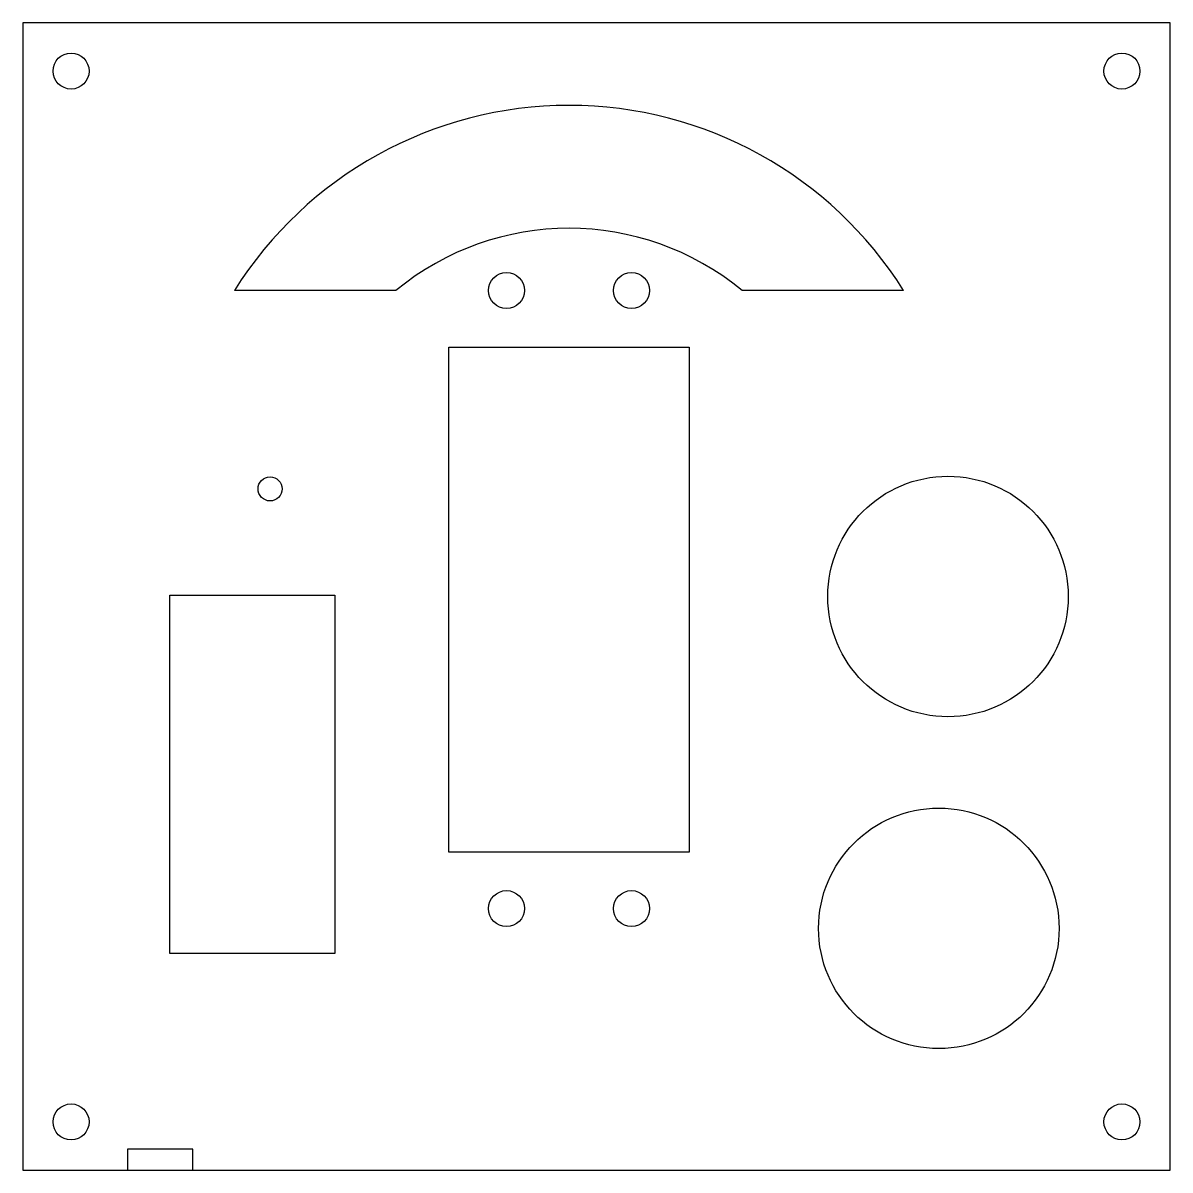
# Model space of a CAD drawing. Header units: millimetres. Extents: x 2773.3 to 2868.7, y 1718 to 1813.4.
import ezdxf

# ---------------------------------------------------------------- set-up
doc = ezdxf.new("R2010")
doc.units = ezdxf.units.MM

msp = doc.modelspace()

# ---------------------------------------------------------------- linework, layer by layer
msp.add_lwpolyline([(2799.307, 1717.973), (2799.307, 1717.973), (2829.307, 1717.973), (2829.307, 1717.973), (2868.707, 1717.973), (2868.707, 1813.373), (2773.307, 1813.373), (2773.307, 1717.973)], close=True)
for points in [[(2804.315, 1791.115), (2790.892, 1791.115)], [(2846.55, 1791.115), (2833.126, 1791.115)], [(2828.721, 1786.415), (2828.721, 1744.415), (2808.721, 1744.415), (2808.721, 1786.415), (2828.721, 1786.415)], [(2782.01, 1719.703), (2782.013, 1717.973), (2787.444, 1717.973), (2787.44, 1719.708), (2782.01, 1719.697)]]:
    msp.add_lwpolyline(points)
at = {"color": 7}
msp.add_lwpolyline([(2785.536, 1735.973), (2785.536, 1765.773), (2799.236, 1765.773), (2799.236, 1735.973), (2785.536, 1735.973)], dxfattribs=at)
for centre, radius in [((2777.307, 1809.373), 1.5), ((2864.707, 1809.373), 1.5), ((2813.52, 1791.115), 1.5), ((2823.922, 1791.115), 1.5), ((2793.859, 1774.621), 1), ((2850.238, 1765.673), 10), ((2849.476, 1738.073), 10), ((2813.52, 1739.715), 1.5), ((2823.922, 1739.715), 1.5), ((2777.307, 1721.973), 1.5), ((2864.707, 1721.973), 1.5)]:
    msp.add_circle(centre, radius)
for radius, start, end in [(32.847, 32.08826, 147.91174), (22.627, 50.45752, 129.54248)]:
    msp.add_arc((2818.721, 1773.666), radius, start, end)

doc.saveas('drawing.dxf')
